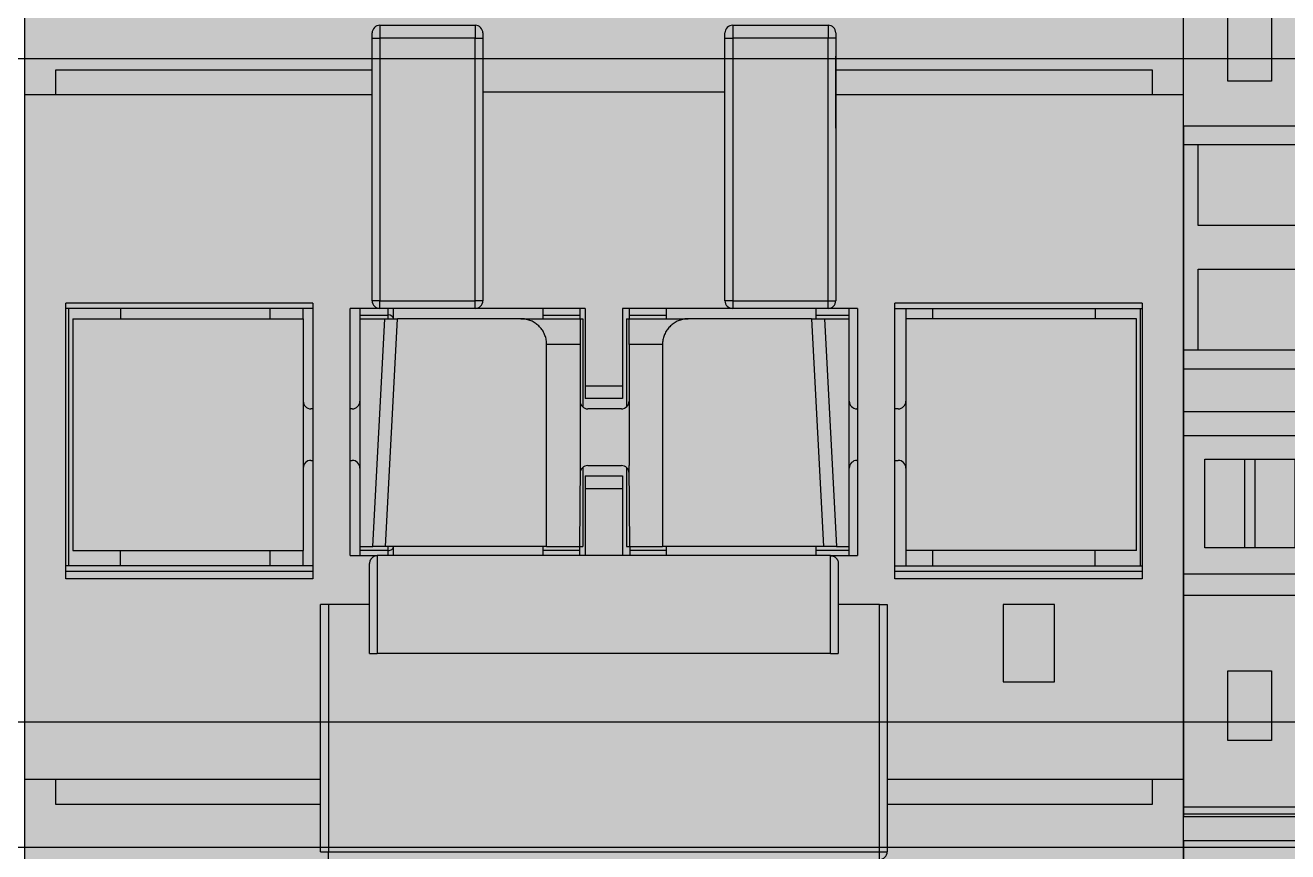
# Model space of a CAD drawing. Extents: x 20 to 1829, y -86 to 701.
# Drawn here: x 1301.53 to 1350.55, y 128.56 to 160.66 of the extents above; entities that cross this region are included whole.
import ezdxf

# ---------------------------------------------------------------- set-up
doc = ezdxf.new("R2010")
doc.units = 0
doc.layers.add('MAIN-1', color=7, linetype='Continuous')
doc.layers.add('SYMS', color=7, linetype='Continuous')

# ---------------------------------------------------------------- blocks, each defined once
blk = doc.blocks.new('clipfix_35_5-select__2', base_point=(-147.547, 71.306))
at = {"color": 7, "linetype": 'Continuous'}
for p, q in [((-147.547, 76.456), (-147.547, 71.306)), ((-141.281, 76.456), (-147.547, 76.456)), ((-141.281, 71.306), (-141.281, 76.456)), ((-140.345, 76.456), (-141.281, 76.456)), ((-140.345, 71.306), (-140.345, 76.456)), ((-140.244, 76.456), (-140.345, 76.456)), ((-140.244, 76.456), (-140.244, 71.306)), ((-139.986, 76.456), (-140.244, 76.456)), ((-139.986, 76.456), (-139.986, 71.306)), ((-132.965, 76.456), (-139.986, 76.456)), ((-132.965, 76.456), (-132.247, 76.456)), ((-132.965, 71.306), (-132.965, 76.456)), ((-132.247, 75.881), (-132.247, 76.456)), ((-132.247, 76.456), (-124.247, 76.456)), ((-124.247, 76.456), (-124.247, 75.881)), ((-124.247, 76.456), (-123.528, 76.456)), ((-123.528, 76.456), (-121.856, 76.456)), ((-123.528, 71.306), (-123.528, 76.456)), ((-120.931, 76.456), (-121.856, 76.456)), ((-121.856, 76.456), (-121.856, 71.306)), ((-115.557, 76.456), (-120.931, 76.456)), ((-120.931, 76.456), (-120.931, 71.306)), ((-115.557, 76.456), (-115.557, 71.306)), ((-114.737, 76.456), (-115.557, 76.456)), ((-114.737, 71.306), (-114.737, 76.456)), ((-114.737, 76.456), (-106.507, 76.456)), ((-106.507, 76.456), (-106.507, 71.306)), ((-106.507, 76.456), (-106.249, 76.456)), ((-106.249, 71.306), (-106.249, 76.456)), ((-106.249, 76.456), (-106.148, 76.456)), ((-105.212, 76.456), (-106.148, 76.456)), ((-106.148, 71.306), (-106.148, 76.456)), ((-105.212, 76.456), (-98.947, 76.456)), ((-105.212, 71.306), (-105.212, 76.456)), ((-98.947, 71.306), (-98.947, 76.456)), ((-132.247, 71.881), (-132.247, 75.881)), ((-132.247, 75.881), (-129.097, 75.881)), ((-129.097, 75.881), (-129.097, 71.881)), ((-127.397, 75.881), (-124.247, 75.881)), ((-127.397, 71.881), (-127.397, 75.881)), ((-124.247, 75.881), (-124.247, 71.881)), ((-120.022, 75.631), (-116.572, 75.631)), ((-120.022, 74.081), (-120.022, 75.631)), ((-116.572, 75.631), (-116.572, 74.081)), ((-144.647, 73.031), (-144.647, 74.731)), ((-144.647, 74.731), (-141.747, 74.731)), ((-141.747, 74.731), (-141.747, 74.081)), ((-137.397, 74.731), (-134.697, 74.731)), ((-137.397, 73.031), (-137.397, 74.731)), ((-134.697, 74.731), (-134.697, 73.031)), ((-111.797, 74.731), (-109.097, 74.731)), ((-111.797, 73.031), (-111.797, 74.731)), ((-109.097, 74.731), (-109.097, 73.031)), ((-103.697, 74.081), (-103.697, 74.731)), ((-103.697, 74.731), (-100.997, 74.731)), ((-100.997, 74.731), (-100.997, 73.031)), ((-142.261, 74.081), (-142.392, 74.081)), ((-142.392, 73.681), (-142.392, 74.081)), ((-142.261, 74.081), (-142.261, 73.681)), ((-142.261, 74.081), (-141.747, 74.081)), ((-141.747, 74.081), (-141.747, 73.681)), ((-120.022, 74.081), (-116.572, 74.081)), ((-120.022, 73.681), (-120.022, 74.081)), ((-116.572, 74.081), (-116.572, 73.681)), ((-103.697, 73.681), (-103.697, 74.081)), ((-103.697, 74.081), (-103.361, 74.081)), ((-103.361, 74.081), (-103.361, 73.681)), ((-102.661, 74.081), (-103.361, 74.081)), ((-102.661, 74.081), (-102.661, 73.681)), ((-142.261, 73.681), (-142.392, 73.681)), ((-142.261, 73.681), (-141.747, 73.681)), ((-141.747, 73.681), (-141.747, 73.031)), ((-120.022, 73.681), (-116.572, 73.681)), ((-120.022, 72.131), (-120.022, 73.681)), ((-116.572, 73.681), (-116.572, 72.131)), ((-103.697, 73.681), (-103.361, 73.681)), ((-103.697, 73.031), (-103.697, 73.681)), ((-102.661, 73.681), (-103.361, 73.681)), ((-141.747, 73.031), (-144.647, 73.031)), ((-134.697, 73.031), (-137.397, 73.031)), ((-109.097, 73.031), (-111.797, 73.031)), ((-100.997, 73.031), (-103.697, 73.031)), ((-116.572, 72.131), (-120.022, 72.131)), ((-129.097, 71.881), (-132.247, 71.881)), ((-132.247, 71.306), (-132.247, 71.881)), ((-124.247, 71.881), (-127.397, 71.881)), ((-124.247, 71.881), (-124.247, 71.306)), ((-141.281, 71.306), (-147.547, 71.306)), ((-140.345, 71.306), (-141.281, 71.306)), ((-140.244, 71.306), (-140.345, 71.306)), ((-139.986, 71.306), (-140.244, 71.306)), ((-132.965, 71.306), (-139.986, 71.306)), ((-132.965, 71.306), (-132.247, 71.306)), ((-132.247, 71.306), (-124.247, 71.306)), ((-124.247, 71.306), (-123.528, 71.306)), ((-123.528, 71.306), (-121.856, 71.306)), ((-121.856, 71.306), (-120.931, 71.306)), ((-120.931, 71.306), (-115.557, 71.306)), ((-115.557, 71.306), (-114.737, 71.306)), ((-114.737, 71.306), (-106.507, 71.306)), ((-106.507, 71.306), (-106.249, 71.306)), ((-106.249, 71.306), (-106.148, 71.306)), ((-105.212, 71.306), (-106.148, 71.306)), ((-105.212, 71.306), (-98.947, 71.306))]:
    blk.add_line(p, q, dxfattribs=at)

msp = doc.modelspace()

# ---------------------------------------------------------------- hatches: boundary and pattern name
at = {"layer": 'SYMS', "true_color": 0x8fbdb9}
h = msp.add_hatch(color=253, dxfattribs=at)
h.dxf.hatch_style = 1
h.paths.add_polyline_path([(1301.515, 111.226), (1346.493, 111.226), (1346.493, 181.726), (1301.515, 181.726)])
h = msp.add_hatch(color=253, dxfattribs=at)
h.dxf.hatch_style = 1
h.paths.add_polyline_path([(1351.654, 171.33), (1346.504, 171.33), (1346.504, 122.73), (1351.654, 122.73)])

# ---------------------------------------------------------------- linework, layer by layer
at = {"layer": 'MAIN-1'}
for p, q in [((1346.504, 157.956), (1346.504, 161.056)), ((1315.004, 160.156), (1315.004, 160.356)), ((1315.304, 160.656), (1319.004, 160.656)), ((1315.304, 160.656), (1315.304, 160.156)), ((1319.004, 160.656), (1319.004, 160.156)), ((1319.304, 160.356), (1319.304, 160.156)), ((1328.704, 160.156), (1328.704, 160.356)), ((1329.004, 160.656), (1332.704, 160.656)), ((1329.004, 160.656), (1329.004, 160.156)), ((1332.704, 160.656), (1332.704, 160.156)), ((1333.004, 160.356), (1333.004, 160.156)), ((1315.004, 149.956), (1315.004, 160.156)), ((1315.004, 160.156), (1315.304, 160.156)), ((1315.304, 160.156), (1315.304, 149.956)), ((1319.004, 160.156), (1315.304, 160.156)), ((1319.004, 149.956), (1319.004, 160.156)), ((1319.004, 160.156), (1319.304, 160.156)), ((1319.304, 160.156), (1319.304, 149.956)), ((1328.704, 149.956), (1328.704, 160.156)), ((1328.704, 160.156), (1329.004, 160.156)), ((1332.704, 160.156), (1329.004, 160.156)), ((1329.004, 160.156), (1329.004, 149.956)), ((1332.704, 149.956), (1332.704, 160.156)), ((1333.004, 160.156), (1332.704, 160.156)), ((1333.004, 160.156), (1333.004, 149.956)), ((1333.004, 156.656), (1333.004, 159.456)), ((1302.704, 158.906), (1302.704, 157.956)), ((1315.004, 158.906), (1302.704, 158.906)), ((1345.304, 158.906), (1333.004, 158.906)), ((1345.304, 157.956), (1345.304, 158.906)), ((1315.004, 157.956), (1301.504, 157.956)), ((1328.704, 158.056), (1319.304, 158.056)), ((1346.504, 157.956), (1333.004, 157.956)), ((1346.504, 131.356), (1346.504, 157.956)), ((1303.104, 139.156), (1303.104, 149.856)), ((1312.704, 149.856), (1303.104, 149.856)), ((1312.704, 149.656), (1303.104, 149.656)), ((1303.229, 139.656), (1303.229, 149.656)), ((1305.229, 149.656), (1305.229, 149.256)), ((1311.029, 149.656), (1311.029, 149.256)), ((1312.329, 149.256), (1312.329, 149.656)), ((1312.704, 149.856), (1312.704, 139.156)), ((1314.154, 140.056), (1314.154, 149.656)), ((1315.304, 149.656), (1314.154, 149.656)), ((1314.529, 149.656), (1314.529, 149.402)), ((1315.304, 149.956), (1315.004, 149.956)), ((1315.304, 149.956), (1319.004, 149.956)), ((1315.304, 149.656), (1315.304, 149.956)), ((1319.004, 149.656), (1315.304, 149.656)), ((1315.629, 149.402), (1315.629, 149.656)), ((1315.829, 149.261), (1315.829, 149.656)), ((1319.004, 149.656), (1319.004, 149.956)), ((1319.304, 149.956), (1319.004, 149.956)), ((1323.279, 149.656), (1319.004, 149.656)), ((1321.629, 149.656), (1321.629, 149.402)), ((1323.079, 149.402), (1323.079, 149.656)), ((1323.279, 149.656), (1323.279, 146.656)), ((1324.729, 149.656), (1324.729, 146.656)), ((1329.004, 149.656), (1324.729, 149.656)), ((1324.979, 149.656), (1324.979, 149.402)), ((1326.429, 149.402), (1326.429, 149.656)), ((1329.004, 149.956), (1328.704, 149.956)), ((1329.004, 149.956), (1332.704, 149.956)), ((1329.004, 149.956), (1329.004, 149.656)), ((1332.704, 149.656), (1329.004, 149.656)), ((1332.229, 149.656), (1332.229, 149.402)), ((1332.704, 149.956), (1333.004, 149.956)), ((1332.704, 149.656), (1332.704, 149.956)), ((1333.854, 149.656), (1332.704, 149.656)), ((1333.529, 149.402), (1333.529, 149.656)), ((1333.854, 149.656), (1333.854, 140.056)), ((1335.304, 139.156), (1335.304, 149.856)), ((1344.904, 149.856), (1335.304, 149.856)), ((1335.304, 149.656), (1344.904, 149.656)), ((1335.729, 149.656), (1335.729, 149.256)), ((1336.779, 149.256), (1336.779, 149.656)), ((1343.079, 149.656), (1343.079, 149.256)), ((1344.829, 149.656), (1344.829, 139.656)), ((1344.904, 149.856), (1344.904, 139.156)), ((1303.379, 149.256), (1312.329, 149.256)), ((1303.379, 149.256), (1303.379, 140.256)), ((1312.329, 149.256), (1312.329, 140.256)), ((1314.529, 149.402), (1314.529, 149.256)), ((1314.529, 149.402), (1315.629, 149.402)), ((1314.529, 149.256), (1314.529, 140.406)), ((1314.529, 149.256), (1315.493, 149.256)), ((1315.029, 140.406), (1315.493, 149.256)), ((1315.493, 149.256), (1315.493, 149.256)), ((1315.493, 149.256), (1315.495, 149.256)), ((1315.495, 149.256), (1315.498, 149.256)), ((1315.498, 149.256), (1315.501, 149.256)), ((1315.501, 149.256), (1315.506, 149.256)), ((1315.506, 149.256), (1315.512, 149.256)), ((1315.512, 149.256), (1315.519, 149.256)), ((1315.519, 149.256), (1315.527, 149.256)), ((1315.527, 149.256), (1315.535, 149.256)), ((1315.528, 140.406), (1315.992, 149.256)), ((1315.535, 149.256), (1315.545, 149.256)), ((1315.545, 149.256), (1315.556, 149.256)), ((1315.556, 149.256), (1315.568, 149.256)), ((1315.568, 149.256), (1315.58, 149.256)), ((1315.58, 149.256), (1315.594, 149.256)), ((1315.594, 149.256), (1315.608, 149.256)), ((1315.608, 149.256), (1315.623, 149.256)), ((1315.623, 149.256), (1315.639, 149.256)), ((1315.629, 149.256), (1315.629, 149.402)), ((1315.639, 149.256), (1315.656, 149.256)), ((1315.656, 149.256), (1315.673, 149.256)), ((1315.673, 149.256), (1315.691, 149.256)), ((1315.691, 149.256), (1315.71, 149.256)), ((1315.71, 149.256), (1315.729, 149.256)), ((1315.729, 149.256), (1315.749, 149.256)), ((1315.749, 149.256), (1315.77, 149.256)), ((1315.77, 149.256), (1315.791, 149.256)), ((1315.791, 149.256), (1315.812, 149.256)), ((1315.812, 149.256), (1315.833, 149.256)), ((1315.829, 149.256), (1315.829, 149.261)), ((1315.833, 149.256), (1315.855, 149.256)), ((1315.855, 149.256), (1315.877, 149.256)), ((1315.877, 149.256), (1315.9, 149.256)), ((1315.9, 149.256), (1315.922, 149.256)), ((1315.922, 149.256), (1315.945, 149.256)), ((1315.945, 149.256), (1315.969, 149.256)), ((1315.969, 149.256), (1315.992, 149.256)), ((1315.992, 149.256), (1315.992, 149.256)), ((1315.992, 149.256), (1315.992, 149.256)), ((1315.992, 149.256), (1315.992, 149.256)), ((1315.992, 149.256), (1315.992, 149.256)), ((1315.992, 149.256), (1315.992, 149.256)), ((1315.992, 149.256), (1315.992, 149.256)), ((1315.992, 149.256), (1315.992, 149.256)), ((1315.992, 149.256), (1315.992, 149.256)), ((1315.992, 149.256), (1315.992, 149.256)), ((1315.992, 149.256), (1315.992, 149.256)), ((1315.992, 149.256), (1315.992, 149.256)), ((1315.992, 149.256), (1315.992, 149.256)), ((1315.992, 149.256), (1315.992, 149.256)), ((1315.992, 149.256), (1315.992, 149.256)), ((1315.992, 149.256), (1315.992, 149.256)), ((1315.992, 149.256), (1315.992, 149.256)), ((1315.992, 149.256), (1315.992, 149.256)), ((1315.992, 149.256), (1315.992, 149.256)), ((1315.992, 149.256), (1315.992, 149.256)), ((1315.992, 149.256), (1315.992, 149.256)), ((1315.992, 149.256), (1315.992, 149.256)), ((1315.992, 149.256), (1315.992, 149.256)), ((1315.992, 149.256), (1315.992, 149.256)), ((1315.992, 149.256), (1315.992, 149.256)), ((1315.992, 149.256), (1315.992, 149.256)), ((1315.992, 149.256), (1315.992, 149.256)), ((1315.992, 149.256), (1315.992, 149.256)), ((1315.992, 149.256), (1315.992, 149.256)), ((1315.992, 149.256), (1315.992, 149.256)), ((1315.992, 149.256), (1315.992, 149.256)), ((1315.992, 149.256), (1315.992, 149.256)), ((1315.992, 149.256), (1315.992, 149.256)), ((1315.992, 149.256), (1315.992, 149.256)), ((1315.992, 149.256), (1315.992, 149.256)), ((1320.779, 149.256), (1315.992, 149.256)), ((1320.825, 149.255), (1320.779, 149.256)), ((1320.78, 149.256), (1323.079, 149.256)), ((1320.87, 149.252), (1320.825, 149.255)), ((1320.914, 149.247), (1320.87, 149.252)), ((1320.958, 149.24), (1320.914, 149.247)), ((1321.002, 149.231), (1320.958, 149.24)), ((1321.045, 149.22), (1321.002, 149.231)), ((1321.088, 149.207), (1321.045, 149.22)), ((1321.13, 149.192), (1321.088, 149.207)), ((1321.172, 149.175), (1321.13, 149.192)), ((1321.213, 149.157), (1321.172, 149.175)), ((1321.253, 149.136), (1321.213, 149.157)), ((1321.292, 149.114), (1321.253, 149.136)), ((1321.33, 149.09), (1321.292, 149.114)), ((1321.367, 149.065), (1321.33, 149.09)), ((1321.403, 149.037), (1321.367, 149.065)), ((1321.437, 149.009), (1321.403, 149.037)), ((1321.629, 149.402), (1321.629, 149.256)), ((1321.629, 149.402), (1323.079, 149.402)), ((1323.079, 149.256), (1323.079, 149.402)), ((1323.079, 149.256), (1323.079, 148.256)), ((1323.079, 149.256), (1323.179, 149.256)), ((1323.179, 149.256), (1323.179, 145.832)), ((1324.879, 149.256), (1324.879, 145.832)), ((1324.879, 149.256), (1324.979, 149.256)), ((1324.979, 149.402), (1324.979, 149.256)), ((1324.979, 149.402), (1326.429, 149.402)), ((1324.979, 148.256), (1324.979, 149.256)), ((1324.979, 149.256), (1327.278, 149.256)), ((1326.429, 149.256), (1326.429, 149.402)), ((1326.656, 149.037), (1326.621, 149.009)), ((1326.691, 149.065), (1326.656, 149.037)), ((1326.728, 149.09), (1326.691, 149.065)), ((1326.766, 149.114), (1326.728, 149.09)), ((1326.805, 149.136), (1326.766, 149.114)), ((1326.845, 149.157), (1326.805, 149.136)), ((1326.886, 149.175), (1326.845, 149.157)), ((1326.928, 149.192), (1326.886, 149.175)), ((1326.97, 149.207), (1326.928, 149.192)), ((1327.013, 149.22), (1326.97, 149.207)), ((1327.056, 149.231), (1327.013, 149.22)), ((1327.1, 149.24), (1327.056, 149.231)), ((1327.144, 149.247), (1327.1, 149.24)), ((1327.188, 149.252), (1327.144, 149.247)), ((1327.233, 149.255), (1327.188, 149.252)), ((1327.279, 149.256), (1327.233, 149.255)), ((1332.066, 149.256), (1327.279, 149.256)), ((1332.066, 149.256), (1332.066, 149.256)), ((1332.066, 149.256), (1332.066, 149.256)), ((1332.066, 149.256), (1332.066, 149.256)), ((1332.066, 149.256), (1332.066, 149.256)), ((1332.066, 149.256), (1332.066, 149.256)), ((1332.066, 149.256), (1332.066, 149.256)), ((1332.066, 149.256), (1332.53, 140.406)), ((1332.066, 149.256), (1332.09, 149.256)), ((1332.09, 149.256), (1332.113, 149.256)), ((1332.113, 149.256), (1332.136, 149.256)), ((1332.136, 149.256), (1332.159, 149.256)), ((1332.159, 149.256), (1332.181, 149.256)), ((1332.181, 149.256), (1332.203, 149.256)), ((1332.203, 149.256), (1332.225, 149.256)), ((1332.225, 149.256), (1332.246, 149.256)), ((1332.229, 149.402), (1332.229, 149.256)), ((1332.229, 149.402), (1333.529, 149.402)), ((1332.246, 149.256), (1332.268, 149.256)), ((1332.268, 149.256), (1332.289, 149.256)), ((1332.289, 149.256), (1332.309, 149.256)), ((1332.309, 149.256), (1332.329, 149.256)), ((1332.329, 149.256), (1332.348, 149.256)), ((1332.348, 149.256), (1332.367, 149.256)), ((1332.367, 149.256), (1332.385, 149.256)), ((1332.385, 149.256), (1332.403, 149.256)), ((1332.403, 149.256), (1332.419, 149.256)), ((1332.419, 149.256), (1332.435, 149.256)), ((1332.435, 149.256), (1332.45, 149.256)), ((1332.45, 149.256), (1332.465, 149.256)), ((1332.465, 149.256), (1332.478, 149.256)), ((1332.478, 149.256), (1332.491, 149.256)), ((1332.491, 149.256), (1332.502, 149.256)), ((1332.502, 149.256), (1332.513, 149.256)), ((1332.513, 149.256), (1332.523, 149.256)), ((1332.523, 149.256), (1332.532, 149.256)), ((1332.532, 149.256), (1332.539, 149.256)), ((1332.539, 149.256), (1332.546, 149.256)), ((1332.546, 149.256), (1332.552, 149.256)), ((1332.552, 149.256), (1332.557, 149.256)), ((1332.557, 149.256), (1332.561, 149.256)), ((1332.561, 149.256), (1332.563, 149.256)), ((1332.563, 149.256), (1332.565, 149.256)), ((1332.565, 149.256), (1332.565, 149.256)), ((1332.565, 149.256), (1333.529, 149.256)), ((1332.565, 149.256), (1333.029, 140.406)), ((1333.529, 149.256), (1333.529, 149.402)), ((1333.529, 140.406), (1333.529, 149.256)), ((1335.729, 149.256), (1335.729, 140.256)), ((1344.679, 149.256), (1335.729, 149.256)), ((1344.679, 140.256), (1344.679, 149.256)), ((1321.47, 148.978), (1321.437, 149.009)), ((1321.502, 148.947), (1321.47, 148.978)), ((1321.532, 148.914), (1321.502, 148.947)), ((1321.561, 148.879), (1321.532, 148.914)), ((1321.588, 148.844), (1321.561, 148.879)), ((1321.614, 148.807), (1321.588, 148.844)), ((1321.638, 148.769), (1321.614, 148.807)), ((1321.66, 148.729), (1321.638, 148.769)), ((1321.68, 148.689), (1321.66, 148.729)), ((1321.699, 148.648), (1321.68, 148.689)), ((1321.715, 148.607), (1321.699, 148.648)), ((1321.73, 148.564), (1321.715, 148.607)), ((1321.743, 148.522), (1321.73, 148.564)), ((1326.328, 148.564), (1326.315, 148.522)), ((1326.343, 148.607), (1326.328, 148.564)), ((1326.36, 148.648), (1326.343, 148.607)), ((1326.378, 148.689), (1326.36, 148.648)), ((1326.399, 148.729), (1326.378, 148.689)), ((1326.421, 148.769), (1326.399, 148.729)), ((1326.445, 148.807), (1326.421, 148.769)), ((1326.47, 148.844), (1326.445, 148.807)), ((1326.497, 148.879), (1326.47, 148.844)), ((1326.526, 148.914), (1326.497, 148.879)), ((1326.556, 148.947), (1326.526, 148.914)), ((1326.588, 148.978), (1326.556, 148.947)), ((1326.621, 149.009), (1326.588, 148.978)), ((1321.754, 148.478), (1321.743, 148.522)), ((1321.763, 148.435), (1321.754, 148.478)), ((1321.77, 148.391), (1321.763, 148.435)), ((1321.775, 148.346), (1321.77, 148.391)), ((1321.778, 148.301), (1321.775, 148.346)), ((1321.779, 148.255), (1321.778, 148.301)), ((1323.079, 148.256), (1321.779, 148.256)), ((1321.779, 140.406), (1321.779, 148.255)), ((1323.079, 148.256), (1323.079, 143.556)), ((1324.979, 148.256), (1324.979, 143.556)), ((1326.279, 148.256), (1324.979, 148.256)), ((1326.28, 148.301), (1326.279, 148.255)), ((1326.279, 148.255), (1326.279, 140.406)), ((1326.283, 148.346), (1326.28, 148.301)), ((1326.288, 148.391), (1326.283, 148.346)), ((1326.295, 148.435), (1326.288, 148.391)), ((1326.304, 148.478), (1326.295, 148.435)), ((1326.315, 148.522), (1326.304, 148.478)), ((1323.279, 146.656), (1324.729, 146.656)), ((1323.279, 146.656), (1323.279, 146.156)), ((1324.729, 146.656), (1324.729, 146.156)), ((1324.729, 146.156), (1323.279, 146.156)), ((1312.704, 145.756), (1312.629, 145.756)), ((1314.229, 145.756), (1314.154, 145.756)), ((1324.679, 145.756), (1323.379, 145.756)), ((1333.854, 145.756), (1333.829, 145.756)), ((1335.429, 145.756), (1335.304, 145.756)), ((1312.629, 143.756), (1312.704, 143.756)), ((1314.154, 143.756), (1314.229, 143.756)), ((1333.829, 143.756), (1333.854, 143.756)), ((1335.304, 143.756), (1335.429, 143.756)), ((1323.079, 143.556), (1323.052, 140.406)), ((1323.179, 143.482), (1323.179, 140.406)), ((1323.279, 143.156), (1323.279, 142.656)), ((1323.279, 143.156), (1324.729, 143.156)), ((1323.377, 143.556), (1324.682, 143.556)), ((1324.729, 143.156), (1324.729, 142.656)), ((1324.879, 143.482), (1324.879, 140.406)), ((1325.007, 140.406), (1324.979, 143.556)), ((1323.279, 142.656), (1323.279, 140.056)), ((1324.729, 142.656), (1323.279, 142.656)), ((1324.729, 142.656), (1324.729, 140.056)), ((1303.379, 140.256), (1312.329, 140.256)), ((1305.229, 139.656), (1305.229, 140.256)), ((1311.029, 140.256), (1311.029, 139.656)), ((1312.329, 139.656), (1312.329, 140.256)), ((1314.529, 140.406), (1314.529, 140.256)), ((1314.529, 140.406), (1315.029, 140.406)), ((1314.529, 140.256), (1314.529, 140.056)), ((1315.629, 140.256), (1314.529, 140.256)), ((1315.03, 140.406), (1315.029, 140.406)), ((1315.031, 140.406), (1315.03, 140.406)), ((1315.034, 140.406), (1315.031, 140.406)), ((1315.038, 140.406), (1315.034, 140.406)), ((1315.042, 140.406), (1315.038, 140.406)), ((1315.048, 140.406), (1315.042, 140.406)), ((1315.055, 140.406), (1315.048, 140.406)), ((1315.063, 140.406), (1315.055, 140.406)), ((1315.072, 140.406), (1315.063, 140.406)), ((1315.081, 140.406), (1315.072, 140.406)), ((1315.092, 140.406), (1315.081, 140.406)), ((1315.104, 140.406), (1315.092, 140.406)), ((1315.116, 140.406), (1315.104, 140.406)), ((1315.13, 140.406), (1315.116, 140.406)), ((1315.144, 140.406), (1315.13, 140.406)), ((1315.159, 140.406), (1315.144, 140.406)), ((1315.175, 140.406), (1315.159, 140.406)), ((1315.192, 140.406), (1315.175, 140.406)), ((1315.209, 140.406), (1315.192, 140.406)), ((1315.227, 140.406), (1315.209, 140.406)), ((1315.246, 140.406), (1315.227, 140.406)), ((1315.266, 140.406), (1315.246, 140.406)), ((1315.285, 140.406), (1315.266, 140.406)), ((1315.306, 140.406), (1315.285, 140.406)), ((1315.327, 140.406), (1315.306, 140.406)), ((1315.348, 140.406), (1315.327, 140.406)), ((1315.37, 140.406), (1315.348, 140.406)), ((1315.391, 140.406), (1315.37, 140.406)), ((1315.414, 140.406), (1315.391, 140.406)), ((1315.436, 140.406), (1315.414, 140.406)), ((1315.459, 140.406), (1315.436, 140.406)), ((1315.481, 140.406), (1315.459, 140.406)), ((1315.505, 140.406), (1315.481, 140.406)), ((1315.528, 140.406), (1315.505, 140.406)), ((1315.528, 140.406), (1315.528, 140.406)), ((1315.528, 140.406), (1315.528, 140.406)), ((1315.528, 140.406), (1315.528, 140.406)), ((1315.528, 140.406), (1315.528, 140.406)), ((1315.528, 140.406), (1315.528, 140.406)), ((1315.528, 140.406), (1315.528, 140.406)), ((1321.779, 140.406), (1315.528, 140.406)), ((1315.629, 140.256), (1315.629, 140.406)), ((1315.629, 140.056), (1315.629, 140.256)), ((1315.829, 140.397), (1315.829, 140.406)), ((1315.829, 140.056), (1315.829, 140.397)), ((1321.629, 140.406), (1321.629, 140.256)), ((1321.629, 140.256), (1321.629, 140.056)), ((1323.05, 140.256), (1321.629, 140.256)), ((1321.779, 140.406), (1323.052, 140.406)), ((1323.05, 140.256), (1323.049, 140.056)), ((1323.051, 140.286), (1323.05, 140.271)), ((1323.05, 140.271), (1323.05, 140.256)), ((1323.052, 140.395), (1323.051, 140.391)), ((1323.051, 140.391), (1323.051, 140.385)), ((1323.051, 140.385), (1323.051, 140.379)), ((1323.051, 140.379), (1323.051, 140.372)), ((1323.051, 140.372), (1323.051, 140.364)), ((1323.051, 140.364), (1323.051, 140.355)), ((1323.051, 140.355), (1323.051, 140.346)), ((1323.051, 140.346), (1323.051, 140.335)), ((1323.051, 140.335), (1323.051, 140.324)), ((1323.051, 140.324), (1323.051, 140.312)), ((1323.051, 140.312), (1323.051, 140.299)), ((1323.051, 140.299), (1323.051, 140.286)), ((1323.052, 140.406), (1323.179, 140.406)), ((1323.052, 140.406), (1323.052, 140.405)), ((1323.052, 140.405), (1323.052, 140.404)), ((1323.052, 140.404), (1323.052, 140.402)), ((1323.052, 140.402), (1323.052, 140.399)), ((1323.052, 140.399), (1323.052, 140.395)), ((1324.879, 140.406), (1325.007, 140.406)), ((1325.007, 140.406), (1326.279, 140.406)), ((1325.007, 140.406), (1325.007, 140.405)), ((1325.007, 140.405), (1325.007, 140.404)), ((1325.007, 140.404), (1325.007, 140.402)), ((1325.007, 140.402), (1325.007, 140.399)), ((1325.007, 140.399), (1325.007, 140.395)), ((1325.007, 140.395), (1325.007, 140.391)), ((1325.007, 140.391), (1325.007, 140.385)), ((1325.007, 140.385), (1325.007, 140.379)), ((1325.007, 140.379), (1325.007, 140.372)), ((1325.007, 140.372), (1325.007, 140.364)), ((1325.007, 140.364), (1325.007, 140.355)), ((1325.007, 140.355), (1325.007, 140.346)), ((1325.007, 140.346), (1325.007, 140.335)), ((1325.007, 140.335), (1325.007, 140.324)), ((1325.007, 140.324), (1325.007, 140.312)), ((1325.007, 140.312), (1325.008, 140.299)), ((1325.008, 140.299), (1325.008, 140.286)), ((1325.008, 140.286), (1325.008, 140.271)), ((1325.008, 140.271), (1325.008, 140.256)), ((1326.429, 140.256), (1325.008, 140.256)), ((1325.008, 140.256), (1325.01, 140.056)), ((1332.53, 140.406), (1326.279, 140.406)), ((1326.429, 140.256), (1326.429, 140.406)), ((1326.429, 140.056), (1326.429, 140.256)), ((1332.229, 140.406), (1332.229, 140.256)), ((1332.229, 140.256), (1332.229, 140.056)), ((1333.529, 140.256), (1332.229, 140.256)), ((1332.53, 140.406), (1332.53, 140.406)), ((1332.53, 140.406), (1332.53, 140.406)), ((1332.53, 140.406), (1332.53, 140.406)), ((1332.53, 140.406), (1332.53, 140.406)), ((1332.53, 140.406), (1332.53, 140.406)), ((1332.53, 140.406), (1332.53, 140.406)), ((1332.553, 140.406), (1332.53, 140.406)), ((1332.577, 140.406), (1332.553, 140.406)), ((1332.6, 140.406), (1332.577, 140.406)), ((1332.622, 140.406), (1332.6, 140.406)), ((1332.645, 140.406), (1332.622, 140.406)), ((1332.667, 140.406), (1332.645, 140.406)), ((1332.689, 140.406), (1332.667, 140.406)), ((1332.71, 140.406), (1332.689, 140.406)), ((1332.731, 140.406), (1332.71, 140.406)), ((1332.752, 140.406), (1332.731, 140.406)), ((1332.773, 140.406), (1332.752, 140.406)), ((1332.793, 140.406), (1332.773, 140.406)), ((1332.812, 140.406), (1332.793, 140.406)), ((1332.831, 140.406), (1332.812, 140.406)), ((1332.849, 140.406), (1332.831, 140.406)), ((1332.866, 140.406), (1332.849, 140.406)), ((1332.883, 140.406), (1332.866, 140.406)), ((1332.899, 140.406), (1332.883, 140.406)), ((1332.914, 140.406), (1332.899, 140.406)), ((1332.928, 140.406), (1332.914, 140.406)), ((1332.942, 140.406), (1332.928, 140.406)), ((1332.954, 140.406), (1332.942, 140.406)), ((1332.966, 140.406), (1332.954, 140.406)), ((1332.977, 140.406), (1332.966, 140.406)), ((1332.987, 140.406), (1332.977, 140.406)), ((1332.995, 140.406), (1332.987, 140.406)), ((1333.003, 140.406), (1332.995, 140.406)), ((1333.01, 140.406), (1333.003, 140.406)), ((1333.016, 140.406), (1333.01, 140.406)), ((1333.021, 140.406), (1333.016, 140.406)), ((1333.024, 140.406), (1333.021, 140.406)), ((1333.027, 140.406), (1333.024, 140.406)), ((1333.029, 140.406), (1333.027, 140.406)), ((1333.029, 140.406), (1333.529, 140.406)), ((1333.029, 140.406), (1333.029, 140.406)), ((1333.529, 140.256), (1333.529, 140.406)), ((1333.529, 140.056), (1333.529, 140.256)), ((1335.729, 140.256), (1335.729, 139.656)), ((1344.679, 140.256), (1335.729, 140.256)), ((1336.779, 139.656), (1336.779, 140.256)), ((1343.079, 139.656), (1343.079, 140.256)), ((1314.154, 140.056), (1315.204, 140.056)), ((1314.905, 139.776), (1314.904, 139.756)), ((1314.904, 136.256), (1314.904, 139.756)), ((1314.907, 139.796), (1314.905, 139.776)), ((1314.91, 139.816), (1314.907, 139.796)), ((1314.915, 139.834), (1314.91, 139.816)), ((1314.92, 139.851), (1314.915, 139.834)), ((1314.926, 139.868), (1314.92, 139.851)), ((1314.932, 139.883), (1314.926, 139.868)), ((1314.939, 139.897), (1314.932, 139.883)), ((1314.947, 139.911), (1314.939, 139.897)), ((1314.956, 139.924), (1314.947, 139.911)), ((1314.965, 139.937), (1314.956, 139.924)), ((1314.976, 139.95), (1314.965, 139.937)), ((1314.987, 139.962), (1314.976, 139.95)), ((1314.999, 139.974), (1314.987, 139.962)), ((1315.012, 139.986), (1314.999, 139.974)), ((1315.025, 139.997), (1315.012, 139.986)), ((1315.04, 140.007), (1315.025, 139.997)), ((1315.055, 140.016), (1315.04, 140.007)), ((1315.071, 140.024), (1315.055, 140.016)), ((1315.087, 140.032), (1315.071, 140.024)), ((1315.104, 140.038), (1315.087, 140.032)), ((1315.121, 140.044), (1315.104, 140.038)), ((1315.137, 140.048), (1315.121, 140.044)), ((1315.154, 140.051), (1315.137, 140.048)), ((1315.171, 140.054), (1315.154, 140.051)), ((1315.188, 140.055), (1315.171, 140.054)), ((1315.204, 140.056), (1315.188, 140.055)), ((1332.804, 140.056), (1315.204, 140.056)), ((1315.204, 140.056), (1315.204, 136.256)), ((1332.804, 140.056), (1333.854, 140.056)), ((1332.804, 140.056), (1332.821, 140.055)), ((1332.804, 136.256), (1332.804, 140.056)), ((1332.821, 140.055), (1332.837, 140.054)), ((1332.837, 140.054), (1332.854, 140.051)), ((1332.854, 140.051), (1332.871, 140.048)), ((1332.871, 140.048), (1332.888, 140.044)), ((1332.888, 140.044), (1332.904, 140.038)), ((1332.904, 140.038), (1332.921, 140.032)), ((1332.921, 140.032), (1332.937, 140.024)), ((1332.937, 140.024), (1332.953, 140.016)), ((1332.953, 140.016), (1332.968, 140.007)), ((1332.968, 140.007), (1332.983, 139.997)), ((1332.983, 139.997), (1332.996, 139.986)), ((1332.996, 139.986), (1333.009, 139.974)), ((1333.009, 139.974), (1333.021, 139.962)), ((1333.021, 139.962), (1333.033, 139.95)), ((1333.033, 139.95), (1333.043, 139.937)), ((1333.043, 139.937), (1333.052, 139.924)), ((1333.052, 139.924), (1333.061, 139.911)), ((1333.061, 139.911), (1333.069, 139.897)), ((1333.069, 139.897), (1333.076, 139.883)), ((1333.076, 139.883), (1333.083, 139.868)), ((1333.083, 139.868), (1333.088, 139.851)), ((1333.088, 139.851), (1333.094, 139.834)), ((1333.094, 139.834), (1333.098, 139.816)), ((1333.098, 139.816), (1333.101, 139.796)), ((1333.101, 139.796), (1333.103, 139.776)), ((1333.103, 139.776), (1333.104, 139.756)), ((1333.104, 139.756), (1333.104, 136.256)), ((1312.704, 139.656), (1303.104, 139.656)), ((1303.104, 139.456), (1312.704, 139.456)), ((1335.304, 139.656), (1344.904, 139.656)), ((1335.304, 139.456), (1344.904, 139.456)), ((1312.704, 139.156), (1303.104, 139.156)), ((1344.904, 139.156), (1335.304, 139.156)), ((1313.304, 138.156), (1313.004, 138.156)), ((1313.004, 128.556), (1313.004, 138.156)), ((1314.904, 138.156), (1313.304, 138.156)), ((1313.304, 138.156), (1313.304, 128.556)), ((1334.704, 138.156), (1333.104, 138.156)), ((1334.704, 128.556), (1334.704, 138.156)), ((1334.704, 138.156), (1335.004, 138.156)), ((1335.004, 138.156), (1335.004, 128.556)), ((1339.504, 138.156), (1339.504, 135.156)), ((1341.504, 138.156), (1339.504, 138.156)), ((1341.504, 135.156), (1341.504, 138.156)), ((1314.904, 136.256), (1315.204, 136.256)), ((1332.804, 136.256), (1315.204, 136.256)), ((1332.804, 136.256), (1333.104, 136.256)), ((1339.504, 135.156), (1341.504, 135.156)), ((1313.004, 131.356), (1301.504, 131.356)), ((1302.704, 131.356), (1302.704, 130.406)), ((1346.504, 131.356), (1335.004, 131.356)), ((1345.304, 130.406), (1345.304, 131.356)), ((1346.504, 128.256), (1346.504, 131.356)), ((1302.704, 130.406), (1313.004, 130.406)), ((1335.004, 130.406), (1345.304, 130.406)), ((1313.004, 128.556), (1313.304, 128.556)), ((1313.304, 128.556), (1334.704, 128.556)), ((1313.304, 128.256), (1313.304, 128.556)), ((1334.704, 128.256), (1334.704, 128.556)), ((1334.704, 128.556), (1335.004, 128.556))]:
    msp.add_line(p, q, dxfattribs=at)
for centre, start, end in [((1315.304, 160.356), 90, 180.0008), ((1319.004, 160.356), 359.9994, 90), ((1329.004, 160.356), 90, 180.0006), ((1332.704, 160.356), 0, 90), ((1315.304, 149.956), 180, 270), ((1319.004, 149.956), 270, 0), ((1329.004, 149.956), 180, 270), ((1332.704, 149.956), 270, 0), ((1312.629, 146.056), 180, 270), ((1314.229, 146.056), 270, 0), ((1323.379, 146.056), 180, 270), ((1324.679, 146.056), 270, 0), ((1333.829, 146.056), 180, 270), ((1335.429, 146.056), 270, 0), ((1312.629, 143.456), 90, 180), ((1314.229, 143.456), 0, 90), ((1333.829, 143.456), 90, 180), ((1335.429, 143.456), 0, 90), ((1323.377, 143.256), 90, 179.5), ((1324.682, 143.256), 0.3789, 90), ((1334.704, 128.556), 270, 0)]:
    msp.add_arc(centre, 0.3, start, end, dxfattribs=at)
for centre, major_axis, start_param, end_param in [((1315.629, 149.261), (0.2, 0), 0, 1.570796), ((1315.629, 140.397), (-0.2, 0), 1.570796, 3.141603)]:
    msp.add_ellipse(centre, major_axis=major_axis, ratio=0.707107, start_param=start_param, end_param=end_param, dxfattribs=at)
at = {"layer": 'SYMS'}
msp.add_line((1206.388, 128.739), (1451.271, 128.739), dxfattribs=at)
for points in [[(1301.515, 181.726), (1346.493, 181.726), (1346.493, 111.226), (1301.515, 111.226)], [(1346.504, 171.33), (1351.654, 171.33), (1351.654, 122.73), (1346.504, 122.73)], [(1206.388, 159.362), (1451.271, 159.362), (1451.271, 133.59), (1206.388, 133.59)]]:
    msp.add_lwpolyline(points, close=True, dxfattribs=at)

# ---------------------------------------------------------------- block references
at = {"rotation": 270}
msp.add_blockref('clipfix_35_5-select__2', (1346.504, 171.33), dxfattribs=at)

doc.saveas('drawing.dxf')
